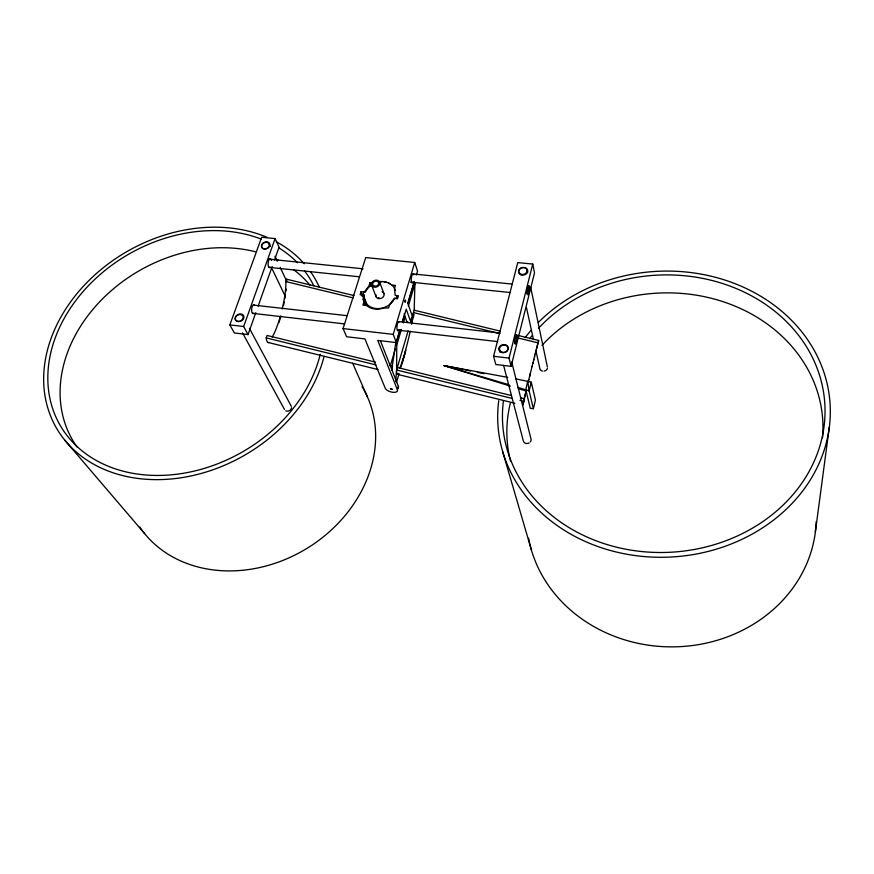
<?xml version="1.0" encoding="UTF-8"?>
<svg xmlns="http://www.w3.org/2000/svg" width="874" height="874" viewBox="0 0 874 874"><rect width="100%" height="100%" fill="white"/><g stroke="black" fill="none" stroke-linecap="round" stroke-linejoin="round"><path stroke-width="1.31" d="M395.704 381.403L396.621 369.997L396.774 345.055L401.406 329.432M411.938 317.819L414.178 310.194L414.91 283.875L413.631 283.569L407.841 303.092M413.533 316.891L413.795 314.214M815.355 532.015L829.317 427.036M391.792 370.423A35.561 3.114 -76.3 0 1 391.88 368.828L395.474 344.738L399.724 330.416M372.182 284.662A16.071 12.968 -20.6 0 0 365.682 291.468L365.398 292.145L361.082 291.697L360.11 294.767L363.289 295.117L363.18 299.279L365.256 305.015M523.559 401.592L522.783 405.208L524.52 398.784L520.554 397.801M523.963 399.833L525.525 393.398M525.012 395.561L523.482 402.379L524.52 398.784M525.012 395.398L526.093 390.995L518.271 388.569M533.38 408.715L529.141 390.907L527.743 381.053L525.777 389.695L530.289 408.311L533.38 408.715L535.434 400.074L531.25 382.146L515.769 378.846M537.073 346.738L538.668 340.445L517.474 335.299M528.366 381.599L528.868 379.545M529.502 376.88L532.113 366.282M528.65 380.321L530.442 373.132M532.058 366.621L532.987 362.786M511.115 366.326L534.527 272.874L532.747 264.068L517.758 262.604L493.581 356.286L495.798 364.502L511.115 366.326L509.039 358.111L532.747 264.068M533.643 360.263L534.669 356.068M532.856 363.409L533.839 359.378M534.407 357.226L535.467 352.91M535.828 351.599L536.92 347.175M535.139 354.331L536.221 349.939M536.472 349.054L538.668 340.445M396.435 382.583L399.09 373.526M400.98 367.047L405.481 351.632M416.385 275.015L417.543 271.115L414.724 262.484L365.714 257.579L343.067 328.569L346.596 336.752L364.928 338.904L385.259 388.285A6.424 2.884 16.4 0 0 392.634 392.262A6.424 2.884 16.4 0 0 397.419 389.837L398.424 386.395L380.31 340.543M397.998 373.34A35.572 2.993 -76.3 0 1 396.621 369.997L408.103 330.896M391.88 368.828L392.612 366.326L389.968 365.682M402.422 321.304L403.974 316.104M397.419 389.837L377.754 340.412L396.326 342.597L400.139 329.738M402.433 322.025L406.246 309.167L410.758 321.96A3.332 0.972 -83.6 0 0 412.211 320.987A3.332 0.972 -83.6 0 0 412.386 316.41L407.907 303.562L414.462 281.504M390.372 365.671L395.387 348.737M403.34 322.932L405.263 316.421M408.355 306.009L414.91 283.875M396.326 342.597L393.224 334.381L414.724 262.484M397.102 295.554L396.25 298.362L394.644 298.187L394.371 298.864A16.071 12.968 -20.6 0 1 375.886 308.522A16.071 12.968 -20.6 0 1 364.371 295.609L364.524 294.931L362.939 294.757L363.813 291.971M363.966 301.759L362.928 305.081L366.807 305.518L367.659 306.315A16.595 13.394 -20.6 0 0 383.391 308.052L388.602 307.921L389.618 304.567L394.272 298.471L397.495 298.821L398.435 295.718L395.212 295.368L394.436 288.726L395.43 285.437L391.541 285.022L390.678 284.236A16.595 13.394 -20.6 0 0 378.398 281.745M372.51 283.012L369.942 282.75L368.915 286.027L364.25 292.047M269.137 342.357A35.342 6.326 -76.5 0 1 266.231 337.899L267.083 335.452L375.438 362.109M282.193 308.981A32.447 5.812 -76.5 0 0 285.809 281.559L286.628 279.21L354.036 295.587M274.502 260.004L279.057 247.145L275.102 238.58L261.676 237.269L229.851 324.899L234.341 332.95L248.03 334.589L255.787 312.728M258.07 306.293L272.218 266.439M248.03 334.589L243.66 326.526L275.102 238.58M361.607 295.773L362.054 295.183L362.349 295.936M268.722 259.13L363.027 268.799M412.954 273.923L512.47 284.126M269.148 267.368L359.378 276.785M410.627 282.138L510.099 292.517M253.569 305.102L346.891 315.656M398.577 321.599L500.026 333.06M252.63 313.351L344.564 323.904M397.583 330.099L497.634 341.592M343.067 328.569L393.224 334.381M229.851 324.899L243.66 326.526M493.581 356.286L509.039 358.111M510.449 386.155L443.926 365.583L507.783 377.371M508.887 384.724L443.926 365.583L470.66 370.991M477.335 372.346L484.021 373.69M414.178 310.194L500.256 331.115M285.809 281.559L353.271 297.958M499.633 333.529L413.478 312.586A32.655 2.742 -76.3 0 1 411.654 324.232M518.195 338.041L538.078 342.881M395.474 344.738L396.774 345.055M397.353 367.495L511.279 395.518M266.231 337.899L376.006 364.928M396.621 369.997L511.978 398.391M519.932 400.347L523.908 401.33M268.416 342.542L377.95 369.527M397.146 374.258L514.852 403.253M443.926 365.583L462.401 370.336M517.987 387.401L529.141 390.907L531.25 382.146L531.425 384.844M64.709 440.07L144.614 533.588M242.491 332.841L284.465 409.393M249.396 328.307L291.348 406.344M272.349 269.356L285.306 296.362M269.192 243.988A4.064 3.135 -24.3 0 1 264.691 248.937A4.064 3.135 -24.3 0 1 262.539 243.944A4.064 3.135 -24.3 0 1 269.192 243.988L270.35 246.446M274.993 256.3L277.309 261.228M280.204 267.389L286.574 280.936M363.18 299.279L366.086 305.627L365.867 301.661L363.289 295.117M352.659 363.202L367.386 396.818M362.939 294.757L364.272 298.132M361.082 291.697L362.808 296.078M371.614 285.088L375.973 296.526M369.942 282.75L371.33 286.377M379.709 282.291A4.283 3.43 -20.6 0 1 374.564 287.218A4.283 3.43 -20.6 0 1 372.706 281.57A4.283 3.43 -20.6 0 1 379.709 282.291L383.97 293.773M404.072 313.842L406.803 321.523A3.332 0.983 -83.6 0 0 407.776 321.687M502.703 451.738L531.403 550.03M499.524 349.764L500.201 352.364M503.599 365.398L523.329 440.944M511.716 362.011L531.031 439.087A3.966 3.463 -13.5 0 1 530.365 441.894M526.509 307.801L533.479 339.604M536.101 351.534L539.87 368.762M527.022 269.924L527.579 272.59M530.649 287.196L547.375 366.916M413.642 314.52A35.572 2.993 -76.3 0 1 413.238 317.076M405.82 350.223A35.572 2.993 -76.3 0 1 402.248 362.459M410.223 331.246A32.655 2.742 -76.3 0 1 399.691 368.446M280.27 316.421A32.447 5.812 -76.5 0 1 272.12 337.069M286.628 279.21A35.342 6.326 -76.5 0 1 286.694 281.275M286.235 289.076A35.342 6.326 -76.5 0 1 286.006 291.075M285.405 295.303A35.342 6.326 -76.5 0 1 284.858 298.635M284.214 302.054A35.342 6.326 -76.5 0 1 283.482 305.539M280.904 316.006A35.342 6.326 -76.5 0 1 278.937 322.637M413.205 281.941A4.545 1.333 -84.1 0 1 411.414 281.723A4.545 1.333 -84.1 0 1 411.894 275.605A4.545 1.333 -84.1 0 1 413.773 274.786M399.014 329.684A4.621 1.387 -83.5 0 1 397.2 329.924A4.621 1.387 -83.5 0 1 397.408 324.134A4.621 1.387 -83.5 0 1 399.298 321.916M398.424 386.395A6.413 2.895 16.4 0 1 398.009 388.132M538.362 322.44A166.399 143.019 -3.5 0 1 807.226 339.156A166.399 143.019 -3.5 0 1 698.654 553.57A166.399 143.019 -3.5 0 1 498.737 400.696M525.077 337.735A166.399 143.019 -3.5 0 1 531.436 329.891M816.207 521.592A144.833 129.669 0.4 0 1 680.977 646.596A144.833 129.669 0.4 0 1 528.573 538.176M538.395 328.395A161.384 138.704 -3.6 0 1 800.737 338.205A161.384 138.704 -3.6 0 1 699.32 548.479A161.384 138.704 -3.6 0 1 503.446 400.86M529.677 338.719A161.384 138.704 -3.6 0 1 531.949 335.834M541.967 345.361A158.128 136.792 -3.1 0 1 723.159 301.716A158.128 136.792 -3.1 0 1 822.532 437.852M510.503 461.079A158.128 136.792 -3.1 0 1 510.372 403.067M310.303 271.41A149.301 117.597 -29.9 0 1 319.392 287.262M323.883 357.269A149.301 117.597 -29.9 0 1 135.601 478.122A149.301 117.597 -29.9 0 1 60.066 318.54A149.301 117.597 -29.9 0 1 267.138 237.378M276.271 241.77A149.301 117.597 -29.9 0 1 304.261 263.784M362.098 386.734A131.482 109.458 -31.4 0 1 308.784 547.244A131.482 109.458 -31.4 0 1 139.753 527.033M304.458 270.798A144.811 114.046 -29.9 0 1 313.821 285.82M320.234 354.32A144.811 114.046 -29.9 0 1 139.971 474.385A144.811 114.046 -29.9 0 1 62.109 322.277A144.811 114.046 -29.9 0 1 261.271 239.137M278.861 247.877A144.811 114.046 -29.9 0 1 297.499 262.768M76.945 446.876A142.145 112.932 -30.1 0 1 97.506 304.119A142.145 112.932 -30.1 0 1 255.241 251.734M276.184 259.239A142.145 112.932 -30.1 0 1 278.369 260.299M293.664 269.716A142.145 112.932 -30.1 0 1 309.855 285.033M291.534 407.655A3.769 3.125 -27.9 0 1 290.092 410.157M289.436 410.594A3.769 3.125 -27.9 0 1 285.809 410.813M529.152 442.932A3.966 3.463 -13.5 0 1 523.581 441.632M547.386 368.293A3.867 3.277 -12.1 0 1 547.146 368.959M546.742 369.582A3.867 3.277 -12.1 0 1 546.206 370.128M545.562 370.576A3.867 3.277 -12.1 0 1 544.043 371.1M542.459 371.057A3.867 3.277 -12.1 0 1 540.121 369.407M270.274 267.171A4.414 1.726 -84.7 0 1 268.187 265.368A4.414 1.726 -84.7 0 1 269.148 259.578A4.414 1.726 -84.7 0 1 271.41 260.386M253.919 313.165A4.479 1.792 -83.9 0 1 251.788 311.843A4.479 1.792 -83.9 0 1 252.433 306.118A4.479 1.792 -83.9 0 1 254.793 305.474M366.796 305.321A15.972 12.924 -20.6 0 1 366.501 303.3M379.185 282.084A16.071 12.968 -20.6 0 1 381.632 281.843M384.047 281.931A16.071 12.968 -20.6 0 1 386.363 282.335M388.526 283.067A16.071 12.968 -20.6 0 1 390.481 284.083M392.186 285.383A16.071 12.968 -20.6 0 1 395.365 290.572M383.555 292.987A4.228 3.409 -20.6 0 1 380.496 298.558A4.228 3.409 -20.6 0 1 375.973 294.724M382.047 291.883A4.228 3.409 -20.6 0 1 382.899 292.342M379.185 297.706A3.081 2.491 -20.6 0 1 378.453 297.531M404.881 301.148C405.219 305.474 406.224 297.204 404.881 301.148M411.195 319.119C411.512 323.314 412.484 315.219 411.195 319.119M390.449 388.712L392.262 389.291L390.449 388.712M528.606 292.484A4.315 0.918 -83.7 0 0 528.606 285.787A4.315 0.918 -83.7 0 0 527.066 291.916A4.315 0.918 -83.7 0 0 528.606 292.484M516.283 341.592A4.392 0.961 -83.3 0 0 516.261 334.895A4.392 0.961 -83.3 0 0 514.644 341.275A4.392 0.961 -83.3 0 0 516.283 341.592M238.263 321.512A4.195 3.31 -27.1 0 0 242.939 316.301A4.195 3.31 -27.1 0 0 236.122 316.18A4.195 3.31 -27.1 0 0 238.263 321.512A4.523 3.572 -27.1 0 0 243.868 316.279A4.523 3.572 -27.1 0 0 236.712 315.459A4.523 3.572 -27.1 0 0 238.263 321.512M502.43 352.364A4.436 3.715 -14.6 0 0 508.122 347.633A4.436 3.715 -14.6 0 0 500.911 346.115A4.436 3.715 -14.6 0 0 502.43 352.364M501.294 352.419A4.785 4.009 -14.6 0 0 508.209 348.136A4.785 4.009 -14.6 0 0 500.922 345.438A4.785 4.009 -14.6 0 0 501.294 352.419M520.707 274.196A4.304 3.485 -13.2 0 0 527.12 270.656A4.304 3.485 -13.2 0 0 520.718 268.1A4.304 3.485 -13.2 0 0 520.707 274.196M521.112 274.873A4.654 3.769 -13.2 0 0 527.809 270.776A4.654 3.769 -13.2 0 0 520.696 268.329A4.654 3.769 -13.2 0 0 521.112 274.873M528.748 292.779A4.654 0.994 -83.7 0 0 528.759 285.547A4.654 0.994 -83.7 0 0 527.088 292.167A4.654 0.994 -83.7 0 0 528.748 292.779M516.436 341.865A4.741 1.038 -83.3 0 0 516.403 334.633A4.741 1.038 -83.3 0 0 514.666 341.516A4.741 1.038 -83.3 0 0 516.436 341.865M264.418 248.97A4.392 3.387 -24.3 0 0 269.826 243.977A4.392 3.387 -24.3 0 0 262.823 243.289A4.392 3.387 -24.3 0 0 264.418 248.97M374.859 286.257A3.125 2.502 -20.6 0 0 378.606 282.673A3.125 2.502 -20.6 0 0 373.515 282.138A3.125 2.502 -20.6 0 0 374.859 286.257"/></g></svg>
